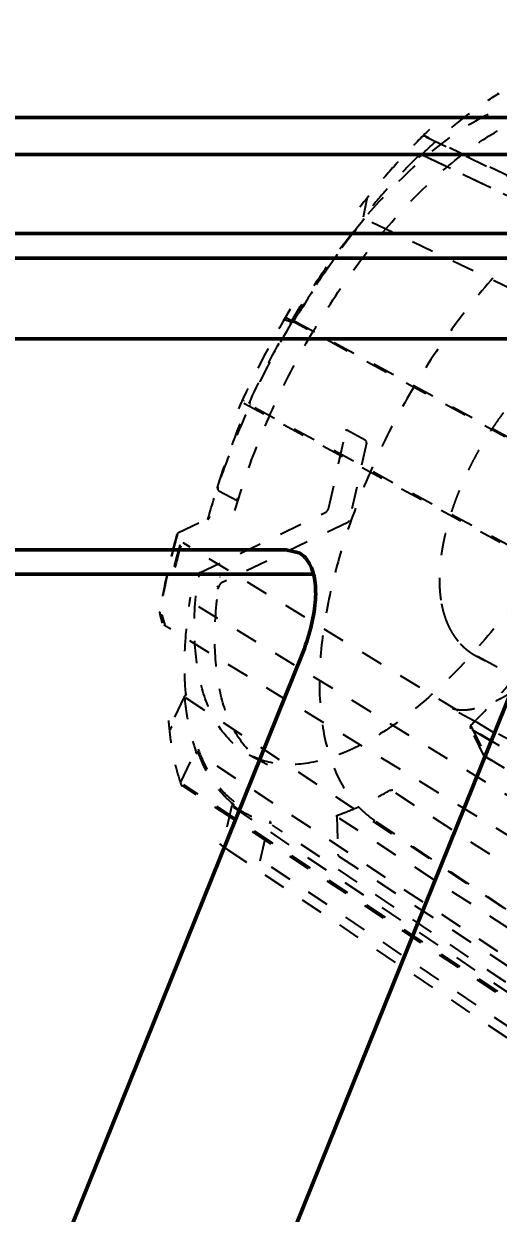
# Model space of a CAD drawing. Header units: inches. Extents: x -2049 to -860, y -317 to 524.
# Drawn here: x -1818.82 to -1813.37, y 105.7 to 119.33 of the extents above; entities that cross this region are included whole.
import ezdxf

# ---------------------------------------------------------------- set-up
doc = ezdxf.new("R2010")
doc.units = ezdxf.units.IN
doc.header["$LTSCALE"] = 2.5746062992
doc.header["$MEASUREMENT"] = 0
doc.header["$PDMODE"] = 3
doc.header["$PDSIZE"] = 0.3125
doc.linetypes.add('HIDDEN', pattern=[0.2, 0.1, -0.1])
doc.layers.get('0').update_dxf_attribs({"linetype": 'CONTINUOUS', "lineweight": 50})
doc.layers.get('Defpoints').update_dxf_attribs({"linetype": 'CONTINUOUS'})
doc.layers.add('dim', color=7, linetype='CONTINUOUS', lineweight=9)
doc.layers.add('虚线', color=7, linetype='HIDDEN', lineweight=25)
doc.styles.add('TEXTSTYLE_1', font='gdt', dxfattribs={"width": 0.8})
doc.dimstyles.new('ISO-25$0', dxfattribs={"dimtxt": 5, "dimasz": 5, "dimexe": 1.25, "dimexo": 0.625, "dimtad": 1, "dimdec": 0, "dimlfac": 1.5, "dimdsep": 46, "dimtxsty": 'TEXTSTYLE_1', "dimcen": 2.5, "dimclrd": 256, "dimclre": 256, "dimclrt": 256, "dimadec": 0, "dimazin": 0, "dimtfac": 1, "dimtdec": 0, "dimtmove": 0, "dimatfit": 3, "dimfxl": 1, "dimlwd": 25, "dimarcsym": 0})

# ---------------------------------------------------------------- blocks, each defined once
blk = doc.blocks.new('*D15')
at = {"layer": 'Defpoints', "color": 0, "transparency": 16777216}
for p in [(-1976.245767528444, 472.9669413630263), (-1812.480455610516, 472.9669413630263), (-1861.139652854622, 52.36996971230027)]:
    blk.add_point(p, dxfattribs=at)
at = {"layer": 'dim', "lineweight": -2, "transparency": 16777216}
for p, q in [((-1813.105455610516, 472.9669413630263), (-1977.495767528444, 472.9669413630263)), ((-1861.764652854622, 52.36996971230027), (-1977.495767528444, 52.36996971230031))]:
    blk.add_line(p, q, dxfattribs=at)
at = {"layer": 'dim', "lineweight": 25, "transparency": 16777216}
blk.add_line((-1976.245767528444, 57.36996971230031), (-1976.245767528444, 467.9669413630263), dxfattribs=at)
at = {"layer": 'dim', "transparency": 16777216}
for points in [[(-1977.079100861777, 467.9669413630263), (-1975.412434195111, 467.9669413630263), (-1976.245767528444, 472.9669413630263)], [(-1977.079100861777, 57.36996971230031), (-1975.412434195111, 57.36996971230031), (-1976.245767528444, 52.36996971230031)]]:
    blk.add_solid(points, dxfattribs=at)
at = {"layer": 'dim', "transparency": 16777216, "insert": (-1979.370767528444, 260.6513340369033), "char_height": 5, "attachment_point": 5, "rotation": 90, "style": 'TEXTSTYLE_1'}
blk.add_mtext('630', dxfattribs=at)

msp = doc.modelspace()

# ---------------------------------------------------------------- linework, layer by layer
at = {"color": 7, "linetype": 'Continuous'}
for p, q in [((-1810.565378449296, 118.2579114117634), (-1843.230995554246, 118.2579114117634)), ((-1820.325015552013, 94.09048027568106), (-1810.565378449296, 118.2579114117634)), ((-1810.736040705021, 117.8353067314691), (-1842.64107969342, 117.8353067314691)), ((-1811.841400800318, 116.9290280641623), (-1841.507114278626, 116.9290280641623)), ((-1811.796734952021, 116.6472916078106), (-1840.983874045742, 116.6472916078106)), ((-1841.995096134863, 115.7206565071889), (-1812.329382654862, 115.7206565071889)), ((-1815.805266039552, 113.3039133932421), (-1840.471140168345, 113.3039133932421)), ((-1815.805266041245, 113.3039133932421), (-1815.661001900697, 113.2693701509361)), ((-1815.499524999064, 113.0221769385836), (-1839.947899937153, 113.0221769385836)), ((-1820.750412127534, 99.40764049228069), (-1815.626602648058, 112.0955418379619))]:
    msp.add_line(p, q, dxfattribs=at)
at = {"color": 7, "linetype": 'Continuous', "start_tangent": (0.8825198995836534, -0.4702750544509648), "end_tangent": (-0.3744535813279966, -0.9272456607774648)}
msp.add_spline([(-1815.661016190278, 113.2693433378642), (-1815.64898597858, 113.2625143693523), (-1815.537132185562, 113.1416707519332), (-1815.476809555587, 112.9500004417502), (-1815.471874570352, 112.7003594033686), (-1815.522801976166, 112.409144393212), (-1815.626602697163, 112.0955416906465)], degree=3, dxfattribs=at)
at = {"layer": '虚线'}
for p, q in [((-1808.12274835335, 115.1378768434032), (-1814.208654015903, 118.0438539408612)), ((-1814.202804406056, 118.0362541342102), (-1808.116899871227, 115.1302775735217)), ((-1814.26375837508, 117.8190256056773), (-1814.257069230769, 117.8244198301689)), ((-1814.243253127947, 117.8326705687981), (-1808.349199303544, 115.0190599403172)), ((-1808.343347963166, 115.0114591498712), (-1814.237400002853, 117.8250689334059)), ((-1814.878210037201, 117.3279588322953), (-1814.920505567619, 117.1150838898241)), ((-1809.012140053211, 114.28172761067), (-1814.906193809882, 117.0953382086717)), ((-1815.746128034286, 115.9113147157718), (-1815.829462634746, 115.9404647021415)), ((-1815.785566026133, 115.9539785648347), (-1809.897380085442, 112.7589019366211)), ((-1815.710237653132, 115.9279242005198), (-1815.709527742555, 115.9276751615217)), ((-1815.705895654178, 115.9260307692509), (-1810.00373190555, 112.8318424155071)), ((-1816.296173763245, 115.0055539327448), (-1816.292002575495, 115.0185677058265)), ((-1816.290369961673, 114.9845926568107), (-1810.402147400439, 111.7896716832623)), ((-1810.507658725993, 111.8619758533269), (-1816.209760300805, 114.9563698913552)), ((-1815.315853813035, 113.7857517016499), (-1815.11801245448, 114.6702338696458)), ((-1814.899645029928, 114.5608565749492), (-1815.108941122404, 114.6735511571514)), ((-1814.882919040816, 114.5242323097753), (-1815.080760399371, 113.6397501434729)), ((-1816.577479427425, 113.9797017189705), (-1816.368183333255, 113.8670071367683)), ((-1817.04242133005, 113.4991842663355), (-1816.713816115237, 113.6561650416866)), ((-1816.799580117157, 113.0397765478647), (-1815.349799890048, 113.7323633164164)), ((-1815.098920736275, 113.6169495991827), (-1816.548700963384, 112.9243628289377)), ((-1809.436692082161, 108.7736312760837), (-1816.98978642346, 113.3819888115909)), ((-1816.910300657854, 112.7312083411495), (-1816.906965099868, 112.7443534872767)), ((-1811.315248562853, 109.2963579002176), (-1816.903860708322, 112.7073534750423)), ((-1817.226863323739, 112.4702473030503), (-1817.258643268606, 112.5860549159078)), ((-1817.226269086126, 112.4599471686169), (-1817.258040481627, 112.575812014302)), ((-1817.232318049087, 112.555908753226), (-1817.200349061481, 112.4400258300951)), ((-1809.65831680812, 107.8319774517611), (-1817.211485096603, 112.4403089581849)), ((-1809.756399827393, 110.0027512333511), (-1813.628377548367, 112.0876010032418)), ((-1816.978116617715, 111.6158516570659), (-1817.146011601875, 111.2668788519224)), ((-1816.972875397907, 111.6236693802483), (-1816.968979178337, 111.6280028112111)), ((-1816.959642887054, 111.6063918292326), (-1811.386733871695, 107.9343490402642)), ((-1809.967800968672, 109.3594381890142), (-1813.944426737578, 111.5006352508525)), ((-1817.137157099246, 111.2441514708282), (-1817.13845322976, 111.2370268710551)), ((-1813.534761520819, 110.943368081806), (-1813.689037785989, 111.2620481946827)), ((-1813.68360903554, 111.2839238564767), (-1813.529284486522, 110.9652958678053)), ((-1807.610473151348, 107.6205795988297), (-1813.675648206582, 111.246364274822)), ((-1813.672540609659, 111.2402344493259), (-1807.607363849293, 107.6144487472064)), ((-1817.015588013403, 110.6376973716581), (-1816.847689585114, 110.9866032364059)), ((-1811.224686668639, 107.2799984977859), (-1816.797670296642, 110.952120567767)), ((-1816.230701015253, 110.952388273472), (-1816.021404922777, 110.83969369127)), ((-1813.524972268958, 110.9354139023546), (-1807.262747066839, 107.1925930566731)), ((-1807.259635478858, 107.1864609926621), (-1813.521861761288, 110.9292824868696)), ((-1811.225751507412, 106.8202000822952), (-1816.980756700327, 110.610683041801)), ((-1811.248337101795, 106.8125435389473), (-1817.003344218275, 110.6030277684122)), ((-1814.586003950889, 110.5447205247331), (-1814.614340086448, 110.5397067461506)), ((-1814.614172223242, 110.5478496432316), (-1814.593387801825, 110.5504281903936)), ((-1814.593387801825, 110.5504281903936), (-1814.586005970971, 110.5447189686098)), ((-1808.717426425695, 106.7268434498397), (-1814.567786919619, 110.5243960080326)), ((-1816.42892677183, 110.3714734414742), (-1816.533153980684, 109.9292944940398)), ((-1816.426054620262, 110.3792090372422), (-1816.416936272603, 110.3967358964874)), ((-1816.420115368229, 110.3903482455686), (-1816.419735462476, 110.3913539279485)), ((-1816.414806789785, 110.3508364978788), (-1810.744628909061, 106.5363526303452)), ((-1815.225920846641, 110.2438652543271), (-1815.212220835022, 109.8127838334653)), ((-1815.225136086362, 110.2522114498627), (-1815.223897835508, 110.2577472561785)), ((-1815.223659333785, 110.2401001910623), (-1815.225086810252, 110.2486538826907)), ((-1809.362825530404, 106.4378575347135), (-1815.213089431233, 110.2353837742719)), ((-1816.105033019272, 109.7348133611578), (-1816.000769049333, 110.1769733794271)), ((-1816.000769049333, 110.1769733794271), (-1815.976057727825, 110.1694030459891)), ((-1815.981218803048, 110.1776022056489), (-1815.997970658689, 110.1858028503145)), ((-1810.292376460724, 106.3317687383946), (-1815.962554520936, 110.1462526093148)), ((-1814.777372266469, 110.1877770188159), (-1808.322346507416, 105.8484051158631)), ((-1816.477009125311, 109.864091791865), (-1810.595933101973, 105.9105558961258)), ((-1810.207018474918, 105.7860602705959), (-1816.062247186396, 109.7233108513711)), ((-1815.196766361229, 109.7856898145153), (-1809.156122852079, 105.8660713607498))]:
    msp.add_line(p, q, dxfattribs=at)
for points in [[(-1813.370881360259, 118.5419626938576), (-1813.373458192129, 118.534758316941), (-1813.378146950902, 118.527942412076), (-1813.384716393939, 118.5224569943543)], [(-1814.257144055071, 117.8243704338362), (-1814.254030296306, 117.8261374127281), (-1814.251481047949, 117.8270672192793)], [(-1814.251399679124, 117.8270883039884), (-1814.246569590826, 117.8276807822849), (-1814.242495637926, 117.8270715862456)], [(-1814.920288247121, 117.0995234743419), (-1814.920866820211, 117.0930038645031), (-1814.922790478202, 117.0875592192447), (-1814.925425381074, 117.0834004669361)], [(-1815.713936592161, 115.9299859267812), (-1815.715235098346, 115.9292306312495), (-1815.717015962125, 115.9286445349214)], [(-1815.715760490624, 115.9276208919321), (-1815.714966188719, 115.9288295442701), (-1815.714278226424, 115.9296596996631), (-1815.713922453282, 115.9299969060019)], [(-1815.716855906628, 115.928664341205), (-1815.714103285312, 115.9287064699847), (-1815.709890651175, 115.9278002169435)], [(-1816.217469571166, 114.9638978132358), (-1816.217184638041, 114.9627900752419), (-1816.217123683386, 114.9620106758847)], [(-1816.212628076941, 114.9581057054484), (-1816.215672152198, 114.9610017915144), (-1816.217278167995, 114.9634916599658)], [(-1816.217122384641, 114.9620357177866), (-1816.216958026522, 114.9630893572123), (-1816.21650950572, 114.9646778018541), (-1816.215802275604, 114.9664455054694)], [(-1816.699975608879, 113.6725779181249), (-1816.702531914822, 113.666699498831), (-1816.707493269489, 113.6605383713806), (-1816.714117395276, 113.6560196449049)], [(-1816.906231105786, 112.708884034944), (-1816.908812284303, 112.7124258173699), (-1816.9107061118, 112.7202963844011), (-1816.910300657854, 112.7312083411495)], [(-1816.958695353566, 111.653074086567), (-1816.959188160385, 111.6448500136943), (-1816.961870872987, 111.6372758568325), (-1816.966000516137, 111.6313162786795)], [(-1813.680224805945, 111.2495360419368), (-1813.684399270189, 111.2541360474941), (-1813.689009931551, 111.2619915900615)], [(-1816.804541090836, 110.9569732054605), (-1816.808910971321, 110.961327209762), (-1816.812885764114, 110.9678880814217)], [(-1816.419190661834, 110.3909285559627), (-1816.420071593582, 110.3918062095229), (-1816.420360339971, 110.3923479842751)], [(-1816.4203335015, 110.3922793404407), (-1816.420178222743, 110.3916333511437), (-1816.420139385697, 110.3903226973763)], [(-1815.224235742864, 110.2518517872589), (-1815.223969400249, 110.2562355390848), (-1815.223133484321, 110.2611661878316)], [(-1815.223326143904, 110.2464911658874), (-1815.223980040814, 110.2489690831763), (-1815.224232258096, 110.2516166365346)], [(-1815.219150572256, 110.2396442299928), (-1815.221005041177, 110.2417215547396), (-1815.223325991509, 110.2464907357946)]]:
    msp.add_lwpolyline(points, dxfattribs=at)
for centre, radius, start, end in [((-1814.223015996292, 118.0137744967559), 0.03333226170923517, 61.61453037781042, 152.1060854024982), ((-1805.770367230283, 110.127965677798), 11.61829563584179, 149.2929956408953, 155.7962752000974), ((-1815.800943748672, 115.9244202103864), 0.03333226170923517, 65.45191634168863, 157.747729533598), ((-1806.563917634377, 110.5549773383187), 10.62727273199502, 149.7464877538939, 155.281458527596), ((-1815.717649636205, 115.8952006099334), 0.03333226170923517, 98.3778280668015, 135.4912612187921), ((-1814.915447489473, 114.5315082869912), 0.03333226170923517, 347.3915991454015, 61.69994720458875), ((-1816.56167696788, 114.0090500069286), 0.03333226170923517, 156.2056015263052, 241.6999474752097), ((-1815.113288846334, 113.6470261189954), 0.03333226170923517, 295.5346670698891, 347.3916014161014), ((-1808.577930616175, 111.0978541764067), 8.809862343141441, 164.3250198214996, 167.3493604185982), ((-1808.684944681057, 111.1210557992098), 8.699338170308765, 164.3048295476016, 167.3692457615004), ((-1808.62231785913, 111.1165396380517), 8.757722359968943, 164.3216944407938, 167.3524414278048), ((-1817.028053218298, 113.4691077448296), 0.03333226678907195, 115.534660425293, 167.3915985908012), ((-1808.296939517501, 110.922787190823), 9.064616384557235, 164.4128902554989, 167.3515000095971), ((-1808.383431043485, 110.9361649511428), 8.964483412392015, 164.3939301878998, 167.3704924391996), ((-1809.615084410179, 111.3327823954719), 7.746426543790228, 167.364762696903, 170.659734389501), ((-1809.733992489562, 111.3519372001697), 7.625178266573276, 167.3384516926032, 170.6858459573018), ((-1809.67719217777, 111.3538645071768), 7.676467065521806, 167.356905734201, 170.6674709757006), ((-1816.785212007098, 113.0097000263586), 0.03333226170923517, 115.5346679452924, 180.354767615701), ((-1817.225894576853, 112.5846255785271), 0.03333226340251409, 167.3916001820999, 241.6996649109892), ((-1813.659035413167, 111.2765704811745), 0.03333226170923517, 174.2368360737997, 205.9870053586033), ((-1813.504760677029, 110.9578935398092), 0.03333226170923517, 180.7202196644991, 241.9551556537086), ((-1816.985008737065, 110.6308638956376), 0.03333226170923517, 176.2087943776006, 241.8467471942045), ((-1815.837819621548, 110.8145217115363), 1.145372713199847, 230.1313621440035, 236.1051826328022), ((-1815.178916397271, 109.8138480541909), 0.03333226340251409, 181.7783202703989, 239.4493544446022)]:
    msp.add_arc(centre, radius, start, end, dxfattribs=at)
for points, start_tangent, end_tangent in [([(-1816.593558431591, 114.0187770053909), (-1816.317428870484, 114.7827489913741), (-1815.958237084687, 115.5426792187692), (-1815.53029754626, 116.2683985978987), (-1815.050672934203, 116.9309474296913), (-1814.538160380215, 117.5041569722274), (-1814.012162598573, 117.9656371167894), (-1813.493983185253, 118.2957981145875), (-1813.005914963325, 118.4803663811659), (-1812.566053877682, 118.5129621461262), (-1812.190568617009, 118.3921116709276), (-1811.896447692996, 118.1227558080157), (-1811.696115180791, 117.7156575157528), (-1811.597837886547, 117.1868993965233), (-1811.605371902539, 116.5576303601923), (-1811.717871771211, 115.8540689480129), (-1811.930253564821, 115.1042864785738), (-1812.23359647363, 114.3382344704504), (-1812.615861836478, 113.5857223320916), (-1813.061779017173, 112.8767050329751), (-1813.553763899935, 112.2392266434451), (-1814.07275846281, 111.6983830659062), (-1814.598283941548, 111.2761640248076), (-1815.109115045856, 110.9902030661264), (-1815.584987102898, 110.852221100459), (-1816.007056590216, 110.8677373586135), (-1816.358772041569, 111.0361070873865), (-1816.624608392059, 111.3501205540202), (-1816.793236361108, 111.7959379260819), (-1816.858770993365, 112.3575515897381), (-1816.81824686299, 113.0141430446403)], (0.2918187730138477, 0.9564736293890659), (0.1332942937065126, 0.9910765012173792)), ([(-1814.28341349629, 117.7997890664057), (-1813.975483279821, 118.0835331893958), (-1813.667187584336, 118.3300581390601), (-1813.361687321339, 118.5366939260947)], (0.7132647899020286, 0.7008946707501883), (0.852411447727227, 0.5228716130978741)), ([(-1816.394307492835, 113.7518843434806), (-1816.129652238261, 114.5225634106788), (-1815.778262792206, 115.2947831771327), (-1815.354486474651, 116.0369823036721), (-1814.875658882212, 116.7188770503953), (-1814.36143999073, 117.3126442148754), (-1813.833043186744, 117.7940884955838), (-1813.312548615799, 118.1436175343884), (-1812.822166523138, 118.3473097642823), (-1812.381893122383, 118.3981156722532), (-1812.007588480122, 118.2941631995989)], (0.275221062386907, 0.9613809686168238), (0.8804817732243989, -0.4740800006534945)), ([(-1814.160587682533, 118.1215013372429), (-1814.431859123109, 117.846807566603), (-1814.69917515047, 117.5490990806746), (-1814.960715183285, 117.2304432595774)], (-0.7203233835408756, -0.6936383950764438), (-0.6178542286360215, -0.7862926631710268)), ([(-1810.778514209213, 117.6144460739197), (-1811.211382547327, 117.7062007459812), (-1811.722501534452, 117.636262765582), (-1812.281277443808, 117.3908537121296), (-1812.844917063208, 116.9905440036764), (-1813.390928868381, 116.4630618378493), (-1813.903132597078, 115.8334388130924), (-1814.365238020442, 115.1272892223804), (-1814.761160709041, 114.3718264726807), (-1815.075851681973, 113.5956408556398), (-1815.296110675188, 112.8269979495777)], (-0.9226104434838146, 0.3857330288873361), (-0.2182863293504839, -0.9758847669774806)), ([(-1814.291463701589, 117.8150215022264), (-1814.502425386188, 117.598549945571), (-1814.709550569778, 117.368167779117), (-1814.913981120082, 117.1226485880298)], (-0.7127151136455564, -0.701453609856846), (-0.6258463912729061, -0.7799463408021603)), ([(-1814.291463701589, 117.8150215022264), (-1814.28571478088, 117.8200995068785), (-1814.278537508279, 117.824088697622), (-1814.270276979111, 117.8266448105316)], (0.6685978909675453, 0.7436241390606885), (0.9805658389308789, 0.1961903043521308)), ([(-1815.729411212587, 115.9043000741456), (-1815.47069654943, 116.3245160543245), (-1815.196131320673, 116.7259844413747), (-1814.908578413956, 117.1044865984852)], (0.5040648247771413, 0.8636658221918879), (0.6253758310671207, 0.7803236956014522)), ([(-1814.908730465324, 117.0977282278515), (-1815.195450060376, 116.7203037140886), (-1815.46901302379, 116.3202762616864), (-1815.726785280707, 115.9015852756012)], (-0.6253758487390856, -0.7803236814385861), (-0.5040648057518695, -0.863665833295685)), ([(-1815.829462634746, 115.9404647021416), (-1815.818386744892, 115.952368969446), (-1815.802034990743, 115.9576502539266), (-1815.785514580932, 115.9539605381873)], (0.4847194726234307, 0.8746696707098416), (0.8849288335030157, -0.4657262711453919)), ([(-1815.720325358951, 115.928318560102), (-1815.730352850078, 115.9257077678294), (-1815.739571033462, 115.9196599579912), (-1815.746128034286, 115.9113147157718)], (-0.9954945343415479, -0.0948189437618125), (-0.4867863006224457, -0.8735210916322018)), ([(-1812.553271027207, 115.5596956001368), (-1812.625033178687, 115.5192582435342), (-1812.694988713309, 115.4749915942108), (-1812.763180670836, 115.4272724863113), (-1812.829626488656, 115.3764470683806), (-1812.894322008073, 115.3228407700022), (-1812.957246715016, 115.2667644077628), (-1813.018369041683, 115.2085175531831), (-1813.077655544125, 115.1483854441787), (-1813.135077004811, 115.0866356848574), (-1813.190603220728, 115.0235257501333), (-1813.24420599878, 114.9593022034306), (-1813.295860874473, 114.894200319083), (-1813.34554835986, 114.8284436386946), (-1813.393254763087, 114.7622435156479), (-1813.438972692993, 114.6957987561282), (-1813.482700314062, 114.6292968179656), (-1813.524433520095, 114.5629267540592), (-1813.564172035085, 114.4968717805753), (-1813.601923272208, 114.4313032454884), (-1813.637702078135, 114.3663804152277), (-1813.671530377439, 114.3022503917066), (-1813.703442169469, 114.2390371297159), (-1813.733502013871, 114.1767989525546), (-1813.761782598029, 114.1155651200829), (-1813.788355640771, 114.0553528394009), (-1813.813291299725, 113.9961685483555), (-1813.836657646395, 113.9380091194602), (-1813.858520195437, 113.8808630045529), (-1813.878938365702, 113.8247201218506), (-1813.897951339663, 113.7696163180686), (-1813.915593304624, 113.715600337627), (-1813.931900735504, 113.6627147461715), (-1813.946912112066, 113.6109961794854), (-1813.960667641222, 113.5604756161059), (-1813.97320898779, 113.5111786871967), (-1813.984579030673, 113.463125999962), (-1813.994822022023, 113.4163314951678), (-1814.003985031606, 113.3707933169794), (-1814.012115400117, 113.3265017290439), (-1814.019259550488, 113.2834437066593), (-1814.025462842277, 113.2416033600964), (-1814.030769454824, 113.2009623020389), (-1814.035222566741, 113.1614972702215), (-1814.038865236419, 113.123166608289), (-1814.041738102551, 113.0859214702244), (-1814.043878488391, 113.0497125748373), (-1814.045320401755, 113.0144905088626), (-1814.046094546867, 112.9802059860304), (-1814.046228351461, 112.9468100807395), (-1814.045745975241, 112.9142544227839), (-1814.044668716267, 112.8824998059834), (-1814.043017799793, 112.8515473800744), (-1814.040815903902, 112.8214090911399), (-1814.038087074848, 112.7920956271562), (-1814.034856725362, 112.7636165619224), (-1814.03115164481, 112.7359805159216), (-1814.02700001782, 112.7091952850101), (-1814.022431446293, 112.6832679572532), (-1814.017476243307, 112.6582015534607), (-1814.012161828131, 112.633980954345), (-1814.006514094385, 112.61058612503), (-1814.000558485278, 112.5879979704089), (-1813.994319969901, 112.5661979761701), (-1813.987819421303, 112.5451567690044), (-1813.981071313633, 112.5248311228866), (-1813.974087357607, 112.5051784467728), (-1813.966876859488, 112.4861577700852), (-1813.959446778649, 112.4677296936102), (-1813.951801783464, 112.4498563522445), (-1813.943944424009, 112.4325016554409), (-1813.935885586374, 112.4156524023968), (-1813.927654809809, 112.3993326766185), (-1813.919286188488, 112.3835688102866), (-1813.910816585091, 112.3683854727818), (-1813.902285497042, 112.3538055707814), (-1813.893734785585, 112.3398500315194), (-1813.885196695829, 112.3265198116988), (-1813.876680630551, 112.3137805750093), (-1813.868191405439, 112.3015953859578), (-1813.859731465585, 112.2899283402577), (-1813.851300821149, 112.2787443802624), (-1813.842897997286, 112.2680104531671), (-1813.834519531242, 112.2576946677564), (-1813.826160028227, 112.2477662588457), (-1813.817812229157, 112.2381956059068), (-1813.809467103773, 112.2289542567734), (-1813.801118141419, 112.220019386046), (-1813.792767644956, 112.2113794116967), (-1813.784418816372, 112.2030244923882), (-1813.77607438354, 112.1949449713508), (-1813.767736596827, 112.1871313848489), (-1813.759407240951, 112.1795744672598), (-1813.751087638362, 112.1722651578483), (-1813.742779094576, 112.1651949732866), (-1813.734489339414, 112.1583611840096), (-1813.726231507639, 112.1517651429468), (-1813.71801906082, 112.1454077797083), (-1813.709865614611, 112.139289488828), (-1813.701784891345, 112.1334101416171), (-1813.69379069294, 112.1277691014025), (-1813.685896858563, 112.1223652523132), (-1813.678117230771, 112.1171970128271), (-1813.67046697626, 112.1122632365941), (-1813.662969042349, 112.1075671103651), (-1813.655649348058, 112.1031126624507), (-1813.648539930224, 112.0989064593867), (-1813.641711461229, 112.0949757528039), (-1813.635251100912, 112.0913535904275), (-1813.628104034715, 112.0874537320005), (-1813.620928460473, 112.0835900741835), (-1813.612828085013, 112.0792284535132), (-1813.604137825359, 112.0745491923424), (-1813.594967820841, 112.0696115842191), (-1813.585428200624, 112.0644749108387), (-1813.575629076946, 112.0591984437365), (-1813.565680545109, 112.0538414442887), (-1813.555692680095, 112.0484631704844), (-1813.545775536568, 112.0431228684602), (-1813.536039148875, 112.0378797809657), (-1813.526593527652, 112.0327931439774)], (-0.8842627077336127, -0.4669897897295177), (0.8804477330855326, -0.4741432160271269)), ([(-1816.707416062743, 113.6467848487611), (-1816.566567633231, 114.091778520209), (-1816.398348086445, 114.5414253729458), (-1816.204543423575, 114.9910224568285)], (0.2759382031046072, 0.9611753784130139), (0.4176638668899018, 0.9086016147325368)), ([(-1816.220827898672, 114.9745901517076), (-1816.221626882494, 114.9824900700355), (-1816.22054152626, 114.9907318512192), (-1816.217446007496, 114.9988897236589)], (-0.217554168428783, 0.9760482487045713), (0.4615270693844966, 0.8871261264472811)), ([(-1815.118012454481, 114.6702338696458), (-1815.116805839157, 114.6811613351358), (-1815.116232098685, 114.6806094633613), (-1815.108941122404, 114.6735511571515)], (0.2182863832482356, 0.9758847549216068), (0.8804769117865688, -0.4740890294140819)), ([(-1816.580231671139, 114.0037280346487), (-1816.590719564806, 114.0113662736513), (-1816.593647277936, 114.0184370559405), (-1816.587839012882, 114.0231368481182)], (-0.8804769222426285, 0.4740890099951151), (0.9612407730031713, 0.2757103123139663)), ([(-1816.370936091726, 113.8910324635718), (-1816.368688777015, 113.8897365227049), (-1816.366541707802, 113.8883602560723), (-1816.364533186058, 113.8869249939087), (-1816.362701512058, 113.8854520698351), (-1816.361084992851, 113.8839628174729), (-1816.359721927021, 113.8824785687499), (-1816.358650619924, 113.8810206572873), (-1816.358236343994, 113.8803082440445), (-1816.357909371834, 113.879610415013), (-1816.357522540569, 113.8782450632565), (-1816.357491113313, 113.8769622656206), (-1816.357789418262, 113.8757731926668), (-1816.35839177684, 113.8746890149557), (-1816.359272513861, 113.8737208996622), (-1816.360405954136, 113.8728800207337), (-1816.36176641909, 113.8721775436517), (-1816.363328235227, 113.8716246406704)], (0.8774944237079549, -0.4795868392287722), (-0.9612407660676229, -0.2757103364941706)), ([(-1816.359112001179, 113.8703244259674), (-1816.360318616503, 113.8593969587841), (-1816.360892356974, 113.8599488322518), (-1816.368183333255, 113.8670071384617)], (-0.2182863668059883, -0.9758847585994164), (-0.8804769117865688, 0.4740890294140819)), ([(-1815.349799888356, 113.7323633164164), (-1815.343768411885, 113.7367243783047), (-1815.333224237014, 113.7486352239978), (-1815.32239608572, 113.7670584593882), (-1815.315853813035, 113.7857517016499)], (0.9023246468178527, 0.4310571096096628), (0.2182863070424464, 0.9758847719673517)), ([(-1816.706173522814, 113.650744229329), (-1816.702513022909, 113.6525816723304), (-1816.698673413039, 113.655316676772), (-1816.696683342955, 113.6570835168151), (-1816.694710893132, 113.6590809780613), (-1816.692784922122, 113.661284729786), (-1816.690934291865, 113.6636704378777), (-1816.689185942428, 113.6662113061971), (-1816.687559136552, 113.6688706786422), (-1816.686071220186, 113.6716094404698), (-1816.684739535894, 113.6743884718569), (-1816.682589059805, 113.679922791474), (-1816.681120568735, 113.6852202620078)], (0.9281855384992296, 0.3721177315325014), (0.2166737418328776, 0.9762440727605676)), ([(-1816.8113740521, 113.0237868675484), (-1816.818035609511, 113.0152638056425), (-1816.815666156898, 113.0049243075538), (-1816.805540799329, 112.9964467051074)], (-0.8376962972911779, -0.5461363506530678), (0.8804769058164296, -0.4740890405018079)), ([(-1816.249624509584, 111.0177163036867), (-1816.462963085371, 111.3545086355604), (-1816.589587658642, 111.8079912561168), (-1816.624065128915, 112.360586008226), (-1816.565250148776, 112.9907861633994)], (-0.6796663092051303, 0.7335214435389574), (0.1565954730515145, 0.9876628259784674)), ([(-1816.590411450693, 112.8564119604642), (-1816.587161423613, 112.8591325821947), (-1816.585859854287, 112.8607251127185), (-1816.584812010955, 112.8624403026744), (-1816.584046464313, 112.8642540346908), (-1816.583591788442, 112.8661421947824), (-1816.583476552345, 112.8680806655776), (-1816.583729330102, 112.8700453297043), (-1816.584353432076, 112.871979292991), (-1816.585322661548, 112.8738935634437), (-1816.586598797824, 112.8757664433862), (-1816.588143620214, 112.8775762334493), (-1816.589918908026, 112.8793012308767), (-1816.591886443953, 112.8809197379926), (-1816.594008002226, 112.8824100520407), (-1816.596245365537, 112.8837504770381)], (0.8376962838287686, 0.5461363713025077), (-0.8757527559882949, 0.4827598889498857)), ([(-1816.548700963384, 112.9243628289377), (-1816.554732439854, 112.9200017687428), (-1816.565276616419, 112.9080909213564), (-1816.576104767714, 112.8896676859659), (-1816.582647040398, 112.8709744437044)], (-0.9023246317348171, -0.4310571411827286), (-0.2182863320341875, -0.9758847663771885)), ([(-1815.296110675188, 112.8269979495777), (-1815.407619747095, 112.1226927358443), (-1815.411315841415, 111.4743931239172), (-1815.298935702803, 110.9133758720443), (-1815.078918404836, 110.4801194767332), (-1814.777372259695, 110.187777013736)], (-0.2182863315333936, -0.9758847664892066), (0.8299066536850254, -0.5579022729558677)), ([(-1812.11600643579, 112.8043126871036), (-1812.13416969868, 112.7779283975495), (-1812.152535174633, 112.7515618772642), (-1812.171098103842, 112.7252249859737), (-1812.189853540239, 112.6989295681639), (-1812.208796359961, 112.6726874480018), (-1812.227921257966, 112.6465104191748), (-1812.247222749725, 112.6204102330387), (-1812.266695179683, 112.5943985952307), (-1812.286332714498, 112.5684871521234), (-1812.306129356572, 112.5426874823583), (-1812.326078937293, 112.5170110816055), (-1812.346175127183, 112.4914693676452), (-1812.366411435904, 112.4660736532738), (-1812.38678121903, 112.4408351496911), (-1812.407277678046, 112.4157649461807), (-1812.427893867122, 112.3908740118036), (-1812.448622696498, 112.3661731767715), (-1812.469456937568, 112.3416731222885), (-1812.490389224567, 112.3173843788557), (-1812.511412064736, 112.2933173093402), (-1812.532517840014, 112.269482098815), (-1812.553698810422, 112.2458887494786), (-1812.574947124227, 112.2225470704958), (-1812.596254816244, 112.1994666610647), (-1812.617613821386, 112.1766569121104), (-1812.639015978047, 112.1541269859651), (-1812.660453028108, 112.1318858146751), (-1812.681916630474, 112.1099420881481), (-1812.70339836278, 112.0883042439927), (-1812.724889731535, 112.0669804573597), (-1812.746382175521, 112.0459786341684), (-1812.767867069178, 112.0253064043335), (-1812.789335741222, 112.0049711082194), (-1812.810779466189, 111.9849797915593), (-1812.832189483051, 111.965339193604), (-1812.853556993532, 111.9460557403463), (-1812.874873182422, 111.9271355411372), (-1812.896129205727, 111.9085843751373), (-1812.917316219447, 111.8904076811583), (-1812.938425367737, 111.872610559357), (-1812.959447808292, 111.8551977543004), (-1812.980374707278, 111.838173656661), (-1813.001197251177, 111.821542287976), (-1813.02190666203, 111.8053073006484), (-1813.042494197439, 111.7894719677859), (-1813.062951160724, 111.7740391764299), (-1813.083268914468, 111.7590114275523), (-1813.103438888989, 111.7443908242063), (-1813.123452587409, 111.730179068137), (-1813.143301599214, 111.7163774563959), (-1813.162977610406, 111.7029868762614), (-1813.182472411965, 111.6900078001582), (-1813.201777911714, 111.6774402873511), (-1813.220886147855, 111.6652839687052), (-1813.23978929744, 111.6535380585392), (-1813.258479688219, 111.6422013444653), (-1813.27694980881, 111.6312721840031), (-1813.295192329007, 111.620748511352), (-1813.313200103173, 111.6106278306191), (-1813.330966188866, 111.6009072208982), (-1813.348483858685, 111.5915833328837), (-1813.365746617217, 111.5826523990299), (-1813.382748206099, 111.5741102250847), (-1813.399482629432, 111.5659522087162), (-1813.415944389141, 111.5581732277557), (-1813.432128275004, 111.5507677655003), (-1813.448029086962, 111.5437300580285), (-1813.463641955146, 111.5370539384186), (-1813.47896234834, 111.5307328570677), (-1813.493986097693, 111.5247598952379), (-1813.508709398405, 111.5191277735236), (-1813.523128830056, 111.5138288738621), (-1813.53724135998, 111.5088552513894), (-1813.551044363596, 111.5041986598368), (-1813.564535626095, 111.4998505650787), (-1813.577713349216, 111.4958021739172), (-1813.590576164788, 111.4920444493232), (-1813.603123138123, 111.4885681375272), (-1813.615353806953, 111.4853637883393), (-1813.627269986474, 111.4824213453761), (-1813.63887626886, 111.4797302019384), (-1813.650177598484, 111.4772799172684), (-1813.661179078889, 111.4750602673479), (-1813.67188596432, 111.4730612584447), (-1813.68230365295, 111.4712731304989), (-1813.692437681801, 111.4696863672831), (-1813.702293713196, 111.468291703175), (-1813.711877529686, 111.4670801265441), (-1813.721195028959, 111.4660428899115), (-1813.730252205224, 111.4651715167229), (-1813.739055149204, 111.4644577996553), (-1813.747610065072, 111.4638938090836), (-1813.75592338221, 111.4634718947734), (-1813.764001624823, 111.4631847028145), (-1813.77185135775, 111.4630251773135), (-1813.779479166154, 111.462986570554), (-1813.786891658904, 111.4630624396096), (-1813.794095448252, 111.463246639571), (-1813.801097141375, 111.4635333370925), (-1813.807903336978, 111.4639169951519), (-1813.814520608373, 111.4643923815172), (-1813.820955500081, 111.4649545602805), (-1813.827214510905, 111.4655988935508), (-1813.833304095627, 111.4663210312945), (-1813.839230646376, 111.4671169198019), (-1813.845000248792, 111.4679827424222), (-1813.850616661958, 111.4689145639752), (-1813.85608248167, 111.469908354457), (-1813.861400442572, 111.4709601702212), (-1813.866573406306, 111.4720661624447), (-1813.871604336111, 111.4732225822077), (-1813.876496259569, 111.4744257821877), (-1813.881252244901, 111.4756722149655), (-1813.885875373876, 111.4769584313314), (-1813.890368711327, 111.478281075207), (-1813.894735286531, 111.4796368819502), (-1813.89897805934, 111.4810226648104), (-1813.903099906635, 111.4824353115407), (-1813.907103535968, 111.4838717488399), (-1813.910990472984, 111.4853285393518), (-1813.914761229053, 111.4868018765854), (-1813.918416217334, 111.4882878693857), (-1813.921955754472, 111.4897825588666), (-1813.925380019954, 111.4912818947048), (-1813.928688510875, 111.4927814811483), (-1813.93187990648, 111.4942764804993), (-1813.934952720067, 111.4957618704922), (-1813.937905319317, 111.4972324764669), (-1813.940735914434, 111.4986829595148), (-1813.94341810212, 111.5000947850049), (-1813.938414376534, 111.4973979216711), (-1813.929237006251, 111.4924564139265), (-1813.919328686402, 111.4871213559869), (-1813.908805213558, 111.4814551180885), (-1813.897782399532, 111.4755200874001), (-1813.88637609, 111.4693786680231), (-1813.874702156042, 111.4630932843784), (-1813.862876499211, 111.4567263727401), (-1813.851039187542, 111.4503533754572)], (-0.5647869024805297, -0.8252367871020101), (0.880503576298737, -0.4740395048148767)), ([(-1816.956322472062, 111.6260883290985), (-1816.971396217168, 111.978120843544), (-1816.95457136766, 112.3568309471597), (-1816.906154889608, 112.7582318976834)], (-0.09162969657113844, 0.9957931505620438), (0.1538110498908258, 0.9881002787832215)), ([(-1814.022359702064, 112.6828845565722), (-1814.018578059905, 112.6635444445085), (-1814.014554876587, 112.6445900275187), (-1814.010296867654, 112.6260155620008), (-1814.005810630121, 112.6078154923063), (-1814.001102652633, 112.5899844642877), (-1813.996179342557, 112.5725173168306), (-1813.991047037836, 112.5554091055603), (-1813.985712022229, 112.5386550842164), (-1813.980180538854, 112.5222507131179), (-1813.974458810512, 112.5061916540841), (-1813.968553090482, 112.4904738669517), (-1813.962469567698, 112.475093299704), (-1813.956214329498, 112.4600458292069), (-1813.949793488619, 112.4453275422929), (-1813.94321318489, 112.4309347154414), (-1813.936479598781, 112.4168637978469), (-1813.929598953089, 112.4031113894049), (-1813.922577524801, 112.3896742187007), (-1813.915421640006, 112.3765491243824), (-1813.908137682366, 112.3637330331491), (-1813.900732082956, 112.351222937737), (-1813.893211327032, 112.3390158833748), (-1813.885582429848, 112.3271096772658), (-1813.877853380297, 112.3155034050399), (-1813.870032444964, 112.3041961997379), (-1813.862128083472, 112.2931870792581), (-1813.854148928157, 112.2824749277297), (-1813.846103765442, 112.2720584701137), (-1813.838001510443, 112.2619362501904), (-1813.829851195106, 112.2521066153193), (-1813.821661844612, 112.2425675894439), (-1813.813439725782, 112.233313864135), (-1813.80518764269, 112.2243365801571), (-1813.796907811836, 112.2156268833545), (-1813.788602029788, 112.2071761244589), (-1813.780271679956, 112.1989758658611), (-1813.771917734284, 112.1910178866918), (-1813.763540754937, 112.183294182822), (-1813.755140907859, 112.1757969770209), (-1813.746717967843, 112.1685187189584), (-1813.738271327002, 112.1614521072153), (-1813.729802720946, 112.1545922516024), (-1813.721320428117, 112.1479395669728), (-1813.712833864838, 112.1414949168988), (-1813.704352582896, 112.1352587721121), (-1813.695886235675, 112.1292312155832), (-1813.687444556141, 112.1234119374423), (-1813.679037331446, 112.1178002485245), (-1813.670674379223, 112.1123950837578), (-1813.66236552726, 112.1071950174008), (-1813.654120581339, 112.1021982698176), (-1813.645949318449, 112.097402726103), (-1813.637876704297, 112.0928144786746), (-1813.630367113853, 112.0886765757094), (-1813.622193685261, 112.0842713294008), (-1813.613103281784, 112.0793766306587), (-1813.603458143198, 112.0741832188881), (-1813.593331905124, 112.0687307185087), (-1813.582798189635, 112.0630587539412), (-1813.571930612035, 112.0572069360589), (-1813.560802775769, 112.0512148723497), (-1813.549488274129, 112.0451221618343), (-1813.538060681774, 112.0389683950674), (-1813.526571901094, 112.0327814992982)], (0.1840846936590427, -0.9829103853151901), (0.880447800819918, -0.4741430902495248)), ([(-1817.258643268606, 112.5860549159078), (-1817.256960489702, 112.5727075702641), (-1817.24696385181, 112.5609753705776), (-1817.232318049087, 112.555908753226)], (-0.1449671245514245, -0.9894364723413483), (0.9946379411217396, -0.1034184030098396)), ([(-1813.685197429383, 111.2906573020447), (-1813.474235744784, 111.5071288587), (-1813.267110561194, 111.7375110251543), (-1813.06268001597, 111.983030209468)], (0.7127151136886328, 0.701453609813079), (0.6258463915047667, 0.7799463406161107)), ([(-1816.974250733237, 111.6154703306516), (-1816.97449513265, 111.6199854114979), (-1816.973074751022, 111.6234357399288), (-1816.969952061904, 111.6255067097999)], (-0.2061702949914601, 0.9785161263173614), (0.9509173849310905, 0.309444869137971)), ([(-1816.974250733237, 111.6154703306516), (-1816.945258821228, 111.3915342704913), (-1816.901672226587, 111.1847348297417), (-1816.843287657633, 110.9938999715282)], (0.09290467146540296, -0.9956750082330605), (0.3385218847360225, -0.9409585185090632)), ([(-1817.157520170214, 111.3437033875565), (-1817.123110754515, 111.05122624962), (-1817.066045224445, 110.7824257788095), (-1816.98664077856, 110.539053468981)], (0.07553204280822493, -0.9971433751017035), (0.3657918659696613, -0.930696680337065)), ([(-1817.120249423, 111.272604164936), (-1817.126466965423, 111.2656104369979), (-1817.13140520006, 111.2581659294236), (-1817.134953176501, 111.2508834567898), (-1817.137157099247, 111.2441514708282)], (-0.7220157743403433, -0.6918765942013891), (-0.4530770890829076, -0.8914713407329251)), ([(-1813.685197429383, 111.2906573020447), (-1813.689351802873, 111.2847207203128), (-1813.691690434424, 111.2781261828816), (-1813.69191615697, 111.271243764327)], (-0.6685977880410596, -0.74362423160263), (0.131129950806832, -0.9913651880116617)), ([(-1816.818329320594, 111.021658998684), (-1816.708417420488, 110.7782199448803), (-1816.569723573268, 110.5751740717248), (-1816.403657484436, 110.4144123162871)], (0.3401061086780312, -0.9403870664996868), (0.7900973004106709, -0.612981448237848)), ([(-1816.847689585114, 110.986603236406), (-1816.844821566839, 110.9803033769198), (-1816.838762589827, 110.9732636290468), (-1816.830117759154, 110.9668099656491)], (0.2448283099850242, -0.9695664487954794), (0.854474353050476, -0.5194935803058299)), ([(-1816.397927538612, 110.3739897657155), (-1816.568046751319, 110.5384041523909), (-1816.710606852153, 110.7465263064405), (-1816.823512543906, 110.9962356737066)], (-0.7900972955127876, 0.6129814545509337), (-0.3401061323878687, 0.9403870579246428)), ([(-1813.529284486522, 110.9652958678053), (-1813.535569184388, 110.9538925943233), (-1813.535676751625, 110.9458672937707), (-1813.531653314316, 110.9392194908643), (-1813.525067864712, 110.935611292959)], (-0.6530286121142905, -0.7573332369308001), (0.9579072297340714, -0.2870779323166388)), ([(-1815.218769648842, 110.2590222952103), (-1815.021575519065, 110.3345241327842), (-1814.820406550776, 110.4306412213569), (-1814.614172223242, 110.5478496432317)], (0.9485004806149282, 0.3167756907864778), (0.8529649039178762, 0.5219682678902696)), ([(-1816.422646718627, 110.3779121142734), (-1816.292058142137, 110.2922135779027), (-1816.150748451592, 110.228311092124), (-1815.997970658689, 110.1858028503145)], (0.791806441788081, -0.6107721004948559), (0.9804511044442007, -0.19676288215552)), ([(-1815.220083311566, 110.250331393804), (-1815.220869727871, 110.2499099993304), (-1815.221617335916, 110.2494730012917), (-1815.222976139764, 110.2485550984913), (-1815.224119744792, 110.2475834764172), (-1815.225008169299, 110.2465639277763), (-1815.22561719093, 110.2454782802992), (-1815.225800843963, 110.2449260884949), (-1815.225901898849, 110.2443704762672), (-1815.225918836719, 110.2438135636014), (-1815.225850140392, 110.243257467096), (-1815.225694287613, 110.2427043101229), (-1815.225449762897, 110.2421562092803), (-1815.225123635682, 110.2416263484387), (-1815.224714674956, 110.2411058158708), (-1815.224226211397, 110.2405961998718), (-1815.223661582459, 110.2400990938176)], (-0.8893097735167803, -0.4573052883222897), (0.7746128515907355, -0.6324357122668431)), ([(-1815.225086732361, 110.2486535795938), (-1815.225014209225, 110.2526826098039), (-1815.222862473335, 110.2562142630351), (-1815.218769648842, 110.2590222952103)], (-0.2275849365029611, 0.973758233175434), (0.9023246908112245, 0.4310570175190602))]:
    msp.add_spline(points, degree=3, dxfattribs=dict(at, start_tangent=start_tangent, end_tangent=end_tangent))

# ---------------------------------------------------------------- dimensions: what is measured, and where the dimension line sits
at = {"layer": 'dim'}
dim = msp.add_linear_dim(base=(-1976.245767528444, 472.9669413630263), p1=(-1861.139652854622, 52.36996971230027), p2=(-1812.480455610516, 472.9669413630263), angle=90, text='630', dimstyle='ISO-25$0', dxfattribs=at)
dim.commit()
dim.dimension.update_dxf_attribs({"geometry": '*D15', "text_midpoint": (-1976.245767528444, 260.6513340369033), "dimtype": 160})

doc.saveas('drawing.dxf')
